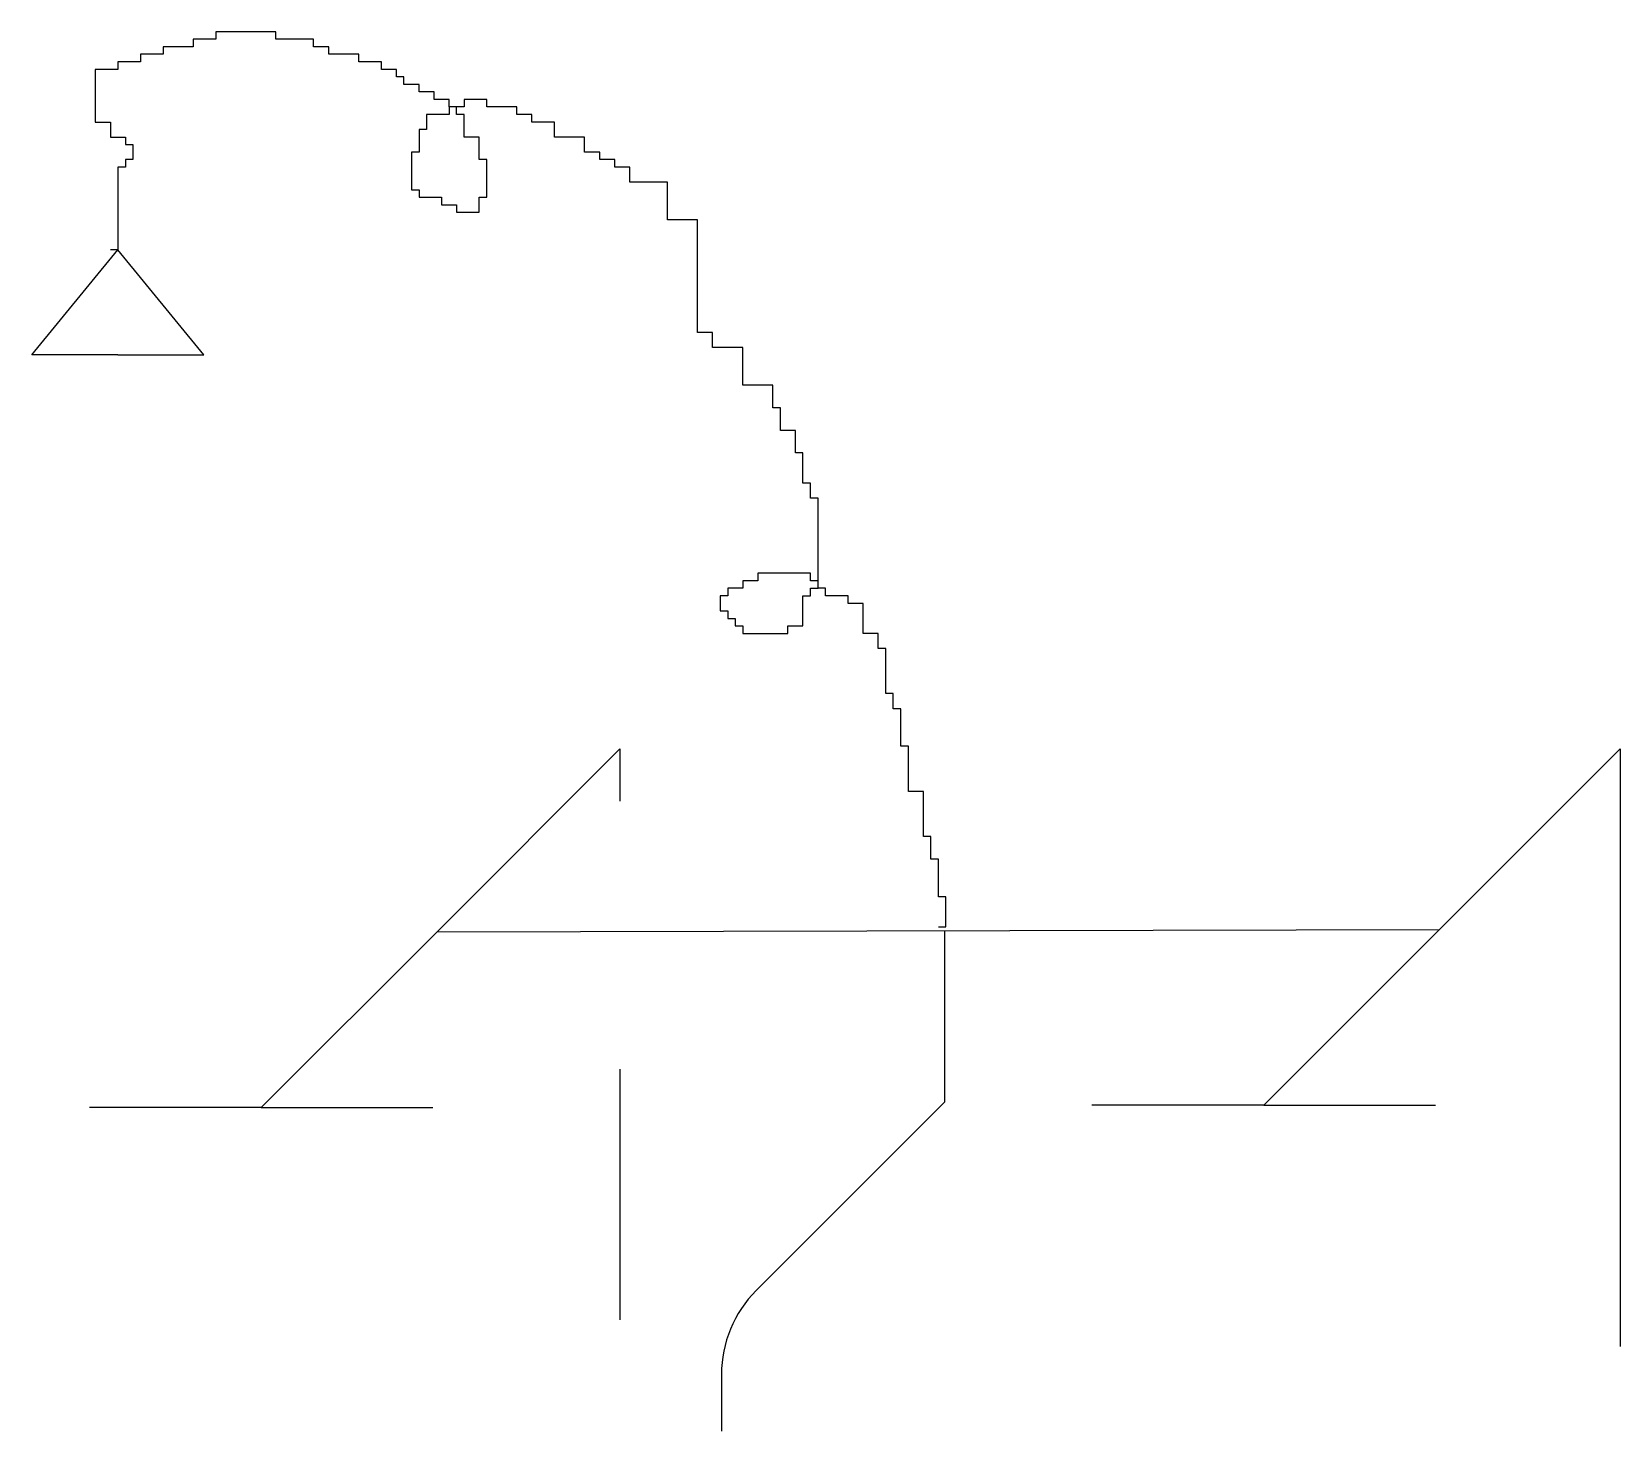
# Model space of a CAD drawing. Header units: metres. Extents: x -42645 to -41500, y -146079 to -145070.
import ezdxf

# ---------------------------------------------------------------- set-up
doc = ezdxf.new("R2010")
doc.units = ezdxf.units.M
doc.layers.add('DET1', color=1, linetype='Continuous')
doc.layers.add('G', color=3, linetype='Continuous')

msp = doc.modelspace()

# ---------------------------------------------------------------- linework, layer by layer
at = {"layer": 'DET1'}
for p, q in [((-42512.11, -145075.59), (-42528.39, -145075.59)), ((-42528.39, -145075.59), (-42528.39, -145081.01)), ((-42468.69, -145070.17), (-42512.11, -145070.17)), ((-42512.11, -145070.17), (-42512.11, -145075.59)), ((-42468.69, -145075.59), (-42468.69, -145070.17)), ((-42441.55, -145075.59), (-42468.69, -145075.59)), ((-42441.55, -145081.01), (-42441.55, -145075.59)), ((-42550.1, -145086.44), (-42566.38, -145086.44)), ((-42566.38, -145086.44), (-42566.38, -145091.86)), ((-42528.39, -145081.01), (-42550.1, -145081.01)), ((-42550.1, -145081.01), (-42550.1, -145086.44)), ((-42430.7, -145081.01), (-42441.55, -145081.01)), ((-42430.7, -145086.44), (-42430.7, -145081.01)), ((-42408.99, -145086.44), (-42430.7, -145086.44)), ((-42408.99, -145091.86), (-42408.99, -145086.44)), ((-42582.66, -145097.29), (-42598.94, -145097.29)), ((-42598.94, -145097.29), (-42598.94, -145135.25)), ((-42566.38, -145091.86), (-42582.66, -145091.86)), ((-42582.66, -145091.86), (-42582.66, -145097.29)), ((-42392.71, -145091.86), (-42408.99, -145091.86)), ((-42392.71, -145097.29), (-42392.71, -145091.86)), ((-42381.85, -145097.29), (-42392.71, -145097.29)), ((-42381.85, -145102.71), (-42381.85, -145097.29)), ((-42376.43, -145102.71), (-42381.85, -145102.71)), ((-42376.43, -145108.13), (-42376.43, -145102.71)), ((-42365.57, -145108.13), (-42376.43, -145108.13)), ((-42365.57, -145113.56), (-42365.57, -145108.13)), ((-42354.72, -145113.56), (-42365.57, -145113.56)), ((-42354.72, -145118.98), (-42354.72, -145113.56)), ((-42343.86, -145118.98), (-42354.72, -145118.98)), ((-42343.86, -145124.4), (-42343.86, -145118.98)), ((-42333.01, -145124.4), (-42343.86, -145124.4)), ((-42343.86, -145124.4), (-42343.86, -145129.83)), ((-42338.44, -145124.4), (-42343.86, -145124.4)), ((-42338.44, -145129.83), (-42338.44, -145124.4)), ((-42316.73, -145118.98), (-42333.01, -145118.98)), ((-42333.01, -145118.98), (-42333.01, -145124.4)), ((-42316.73, -145124.4), (-42316.73, -145118.98)), ((-42295.02, -145124.4), (-42316.73, -145124.4)), ((-42295.02, -145129.83), (-42295.02, -145124.4)), ((-42598.94, -145135.25), (-42588.09, -145135.25)), ((-42588.09, -145135.25), (-42588.09, -145146.1)), ((-42343.86, -145129.83), (-42360.15, -145129.83)), ((-42360.15, -145129.83), (-42360.15, -145140.67)), ((-42333.01, -145129.83), (-42338.44, -145129.83)), ((-42333.01, -145146.1), (-42333.01, -145129.83)), ((-42284.16, -145129.83), (-42295.02, -145129.83)), ((-42284.16, -145135.25), (-42284.16, -145129.83)), ((-42267.88, -145135.25), (-42284.16, -145135.25)), ((-42267.88, -145146.1), (-42267.88, -145135.25)), ((-42588.09, -145146.1), (-42577.24, -145146.1)), ((-42577.24, -145146.1), (-42577.24, -145151.52)), ((-42360.15, -145140.67), (-42365.57, -145140.67)), ((-42365.57, -145140.67), (-42365.57, -145156.95)), ((-42322.15, -145146.1), (-42333.01, -145146.1)), ((-42322.15, -145162.37), (-42322.15, -145146.1)), ((-42246.17, -145146.1), (-42267.88, -145146.1)), ((-42246.17, -145156.95), (-42246.17, -145146.1)), ((-42577.24, -145151.52), (-42571.81, -145151.52)), ((-42571.81, -145151.52), (-42571.81, -145162.37)), ((-42365.57, -145156.95), (-42371, -145156.95)), ((-42371, -145156.95), (-42371, -145184.06)), ((-42235.32, -145156.95), (-42246.17, -145156.95)), ((-42235.32, -145162.37), (-42235.32, -145156.95)), ((-42577.24, -145167.79), (-42582.66, -145167.79)), ((-42582.66, -145167.79), (-42582.66, -145227.45)), ((-42571.81, -145162.37), (-42577.24, -145162.37)), ((-42577.24, -145162.37), (-42577.24, -145167.79)), ((-42316.73, -145162.37), (-42322.15, -145162.37)), ((-42316.73, -145189.49), (-42316.73, -145162.37)), ((-42224.46, -145162.37), (-42235.32, -145162.37)), ((-42224.46, -145167.79), (-42224.46, -145162.37)), ((-42213.61, -145167.79), (-42224.46, -145167.79)), ((-42213.61, -145178.64), (-42213.61, -145167.79)), ((-42186.47, -145178.64), (-42213.61, -145178.64)), ((-42186.47, -145205.76), (-42186.47, -145178.64)), ((-42371, -145184.06), (-42365.57, -145184.06)), ((-42365.57, -145184.06), (-42365.57, -145189.49)), ((-42365.57, -145189.49), (-42349.29, -145189.49)), ((-42349.29, -145189.49), (-42349.29, -145194.91)), ((-42322.15, -145200.33), (-42322.15, -145189.49)), ((-42322.15, -145189.49), (-42316.73, -145189.49)), ((-42349.29, -145194.91), (-42338.44, -145194.91)), ((-42338.44, -145194.91), (-42338.44, -145200.33)), ((-42338.44, -145200.33), (-42322.15, -145200.33)), ((-42164.76, -145205.76), (-42186.47, -145205.76)), ((-42164.76, -145287.11), (-42164.76, -145205.76)), ((-42644.74, -145303.11), (-42582.66, -145227.45)), ((-42582.66, -145227.45), (-42588.09, -145227.45)), ((-42520.59, -145303.11), (-42582.66, -145227.45)), ((-42153.91, -145287.11), (-42164.76, -145287.11)), ((-42153.91, -145297.96), (-42153.91, -145287.11)), ((-42582.66, -145303.11), (-42644.74, -145303.11)), ((-42582.66, -145303.11), (-42520.59, -145303.11)), ((-42132.2, -145297.96), (-42153.91, -145297.96)), ((-42132.2, -145325.08), (-42132.2, -145297.96)), ((-42110.49, -145325.08), (-42132.2, -145325.08)), ((-42110.49, -145341.35), (-42110.49, -145325.08)), ((-42105.06, -145341.35), (-42110.49, -145341.35)), ((-42105.06, -145357.62), (-42105.06, -145341.35)), ((-42094.21, -145357.62), (-42105.06, -145357.62)), ((-42094.21, -145373.89), (-42094.21, -145357.62)), ((-42088.78, -145373.89), (-42094.21, -145373.89)), ((-42088.78, -145395.59), (-42088.78, -145373.89)), ((-42083.35, -145395.59), (-42088.78, -145395.59)), ((-42083.35, -145406.43), (-42083.35, -145395.59)), ((-42077.93, -145406.43), (-42083.35, -145406.43)), ((-42077.93, -145471.52), (-42077.93, -145406.43)), ((-42121.35, -145466.09), (-42132.2, -145466.09)), ((-42132.2, -145466.09), (-42132.2, -145471.52)), ((-42083.35, -145460.67), (-42121.35, -145460.67)), ((-42121.35, -145460.67), (-42121.35, -145466.09)), ((-42083.35, -145466.09), (-42083.35, -145460.67)), ((-42077.93, -145466.09), (-42083.35, -145466.09)), ((-42077.93, -145471.52), (-42077.93, -145466.09)), ((-42143.05, -145476.94), (-42148.48, -145476.94)), ((-42148.48, -145476.94), (-42148.48, -145487.79)), ((-42132.2, -145471.52), (-42143.05, -145471.52)), ((-42143.05, -145471.52), (-42143.05, -145476.94)), ((-42088.78, -145498.64), (-42088.78, -145476.94)), ((-42088.78, -145476.94), (-42083.35, -145476.94)), ((-42083.35, -145476.94), (-42083.35, -145471.52)), ((-42083.35, -145471.52), (-42077.93, -145471.52)), ((-42072.5, -145471.52), (-42077.93, -145471.52)), ((-42072.5, -145476.94), (-42072.5, -145471.52)), ((-42056.22, -145476.94), (-42072.5, -145476.94)), ((-42056.22, -145482.36), (-42056.22, -145476.94)), ((-42148.48, -145487.79), (-42143.05, -145487.79)), ((-42143.05, -145487.79), (-42143.05, -145493.21)), ((-42045.36, -145482.36), (-42056.22, -145482.36)), ((-42045.36, -145504.06), (-42045.36, -145482.36)), ((-42143.05, -145493.21), (-42137.63, -145493.21)), ((-42137.63, -145493.21), (-42137.63, -145498.64)), ((-42137.63, -145498.64), (-42132.2, -145498.64)), ((-42132.2, -145498.64), (-42132.2, -145504.06)), ((-42099.64, -145504.06), (-42099.64, -145498.64)), ((-42099.64, -145498.64), (-42088.78, -145498.64)), ((-42132.2, -145504.06), (-42099.64, -145504.06)), ((-42034.51, -145504.06), (-42045.36, -145504.06)), ((-42034.51, -145514.91), (-42034.51, -145504.06)), ((-42029.08, -145514.91), (-42034.51, -145514.91)), ((-42029.08, -145547.45), (-42029.08, -145514.91)), ((-42023.65, -145547.45), (-42029.08, -145547.45)), ((-42023.65, -145558.3), (-42023.65, -145547.45)), ((-42018.23, -145558.3), (-42023.65, -145558.3)), ((-42018.23, -145585.41), (-42018.23, -145558.3)), ((-42220.68, -145587.31), (-42220.68, -145624.92)), ((-42012.8, -145585.41), (-42018.23, -145585.41)), ((-42012.8, -145617.96), (-42012.8, -145585.41)), ((-41499.59, -145587.31), (-41499.59, -146018.23)), ((-42001.95, -145617.96), (-42012.8, -145617.96)), ((-42001.95, -145650.5), (-42001.95, -145617.96)), ((-41996.52, -145650.5), (-42001.95, -145650.5)), ((-41996.52, -145666.77), (-41996.52, -145650.5)), ((-41991.09, -145666.77), (-41996.52, -145666.77)), ((-41991.09, -145693.89), (-41991.09, -145666.77)), ((-41985.66, -145693.89), (-41991.09, -145693.89)), ((-41985.66, -145715.58), (-41985.66, -145693.89)), ((-42352.57, -145719.2), (-42479.36, -145845.99)), ((-42352.57, -145719.2), (-41629.81, -145717.53)), ((-41991.09, -145715.58), (-41985.66, -145715.58)), ((-41986.67, -145718.36), (-41986.67, -145842.13)), ((-41629.81, -145717.53), (-41756.6, -145844.31)), ((-42220.68, -145818.31), (-42220.68, -145999.04)), ((-42479.36, -145845.99), (-42603.21, -145845.99)), ((-42479.36, -145845.99), (-42355.51, -145845.99)), ((-41986.67, -145842.13), (-42122.5, -145977.97)), ((-41756.6, -145844.31), (-41880.44, -145844.31)), ((-41756.6, -145844.31), (-41632.75, -145844.31)), ((-42147.49, -146038.31), (-42147.49, -146079.36))]:
    msp.add_line(p, q, dxfattribs=at)
msp.add_arc((-42062.16, -146038.31), 85.34, 135, 180, dxfattribs=at)
at = {"layer": 'G'}
for p, q in [((-42352.57, -145719.2), (-42220.68, -145587.31)), ((-41629.81, -145717.53), (-41499.59, -145587.31))]:
    msp.add_line(p, q, dxfattribs=at)

doc.saveas('drawing.dxf')
